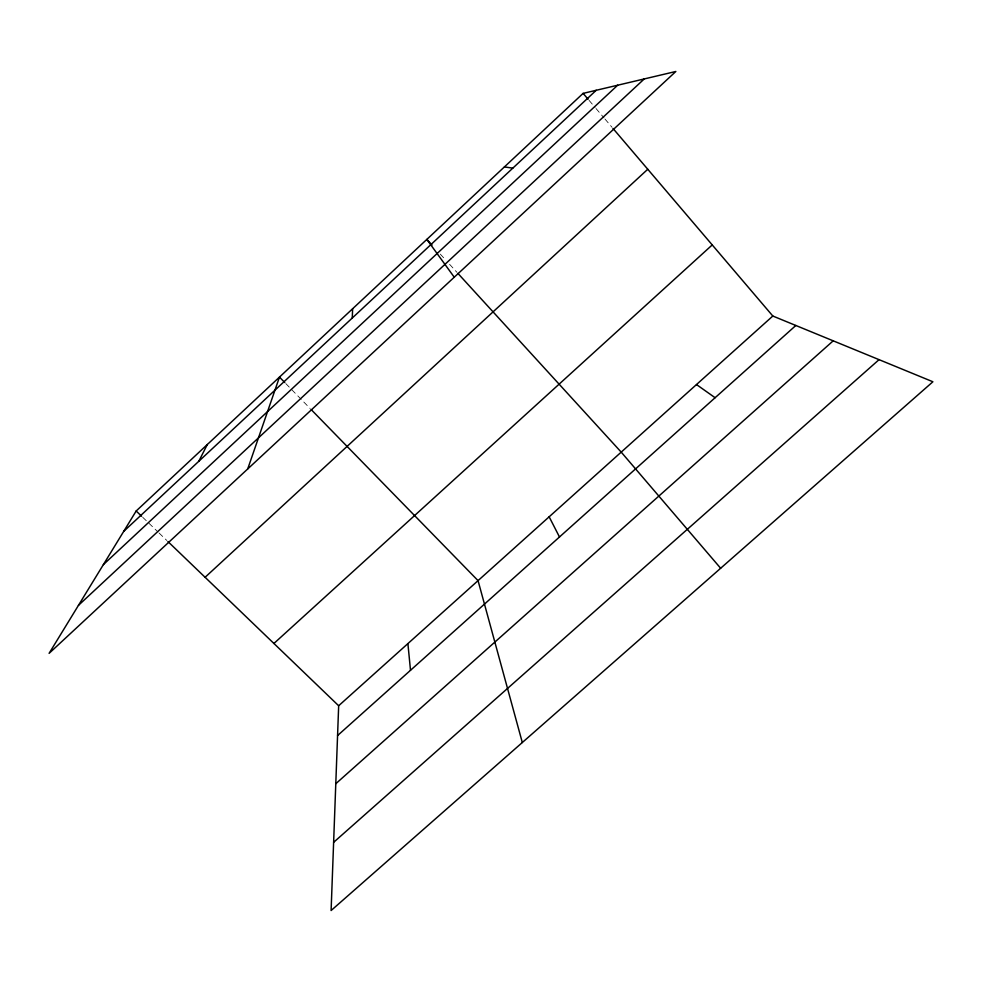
<?xml version="1.0" encoding="UTF-8"?>
<svg xmlns="http://www.w3.org/2000/svg" width="982" height="982" viewBox="0 0 982 982"><rect width="100%" height="100%" fill="white"/><g stroke="black" fill="none" stroke-linecap="round" stroke-linejoin="round"><path stroke-width="0.74" stroke-dasharray="4.91 3.68" d="M142.746 517.305L158.053 532.035M159.145 533.091L166.805 540.456M285.811 383.594L310.116 408.5M440.292 254.117L445.46 259.776M449.596 264.305L456.839 272.235M589.077 100.373L595.043 107.382M596.037 108.548L604.004 117.889M604.998 119.055L611.958 127.23"/><path stroke-width="1.47" d="M772.822 316.032L338.667 705.751L331.106 910.523L932.9 381.765L772.822 316.032L612.952 128.397M352.256 318.033L352.636 308.729M247.71 468.954L279.477 377.1L284.755 382.514M198.757 461.331L207.325 444.502M136.179 510.996L49.1 653.349L675.849 71.477L583.112 93.376L136.179 510.996L141.641 516.25M123.683 531.409L596.221 90.283M103.38 564.613L617.666 85.213M78.437 605.378L644.241 78.941M205.103 577.281L647.764 169.26M273.917 643.468L712.245 244.923M337.562 735.567L795.837 325.484M335.783 783.734L833.202 340.828M333.622 842.335L879.05 359.658M504.392 166.928L512.825 168.131M696.483 384.551L715.105 397.722M167.897 541.512L338.667 705.751M311.171 409.58L478.05 580.632L522.314 742.527M432.006 245.058L426.839 239.399L454.249 277.206M457.882 273.364L621.213 452.125L720.653 568.259M583.112 93.376L588.083 99.207M549.147 516.802L559.482 536.982M407.898 643.603L410.501 670.301"/></g></svg>
